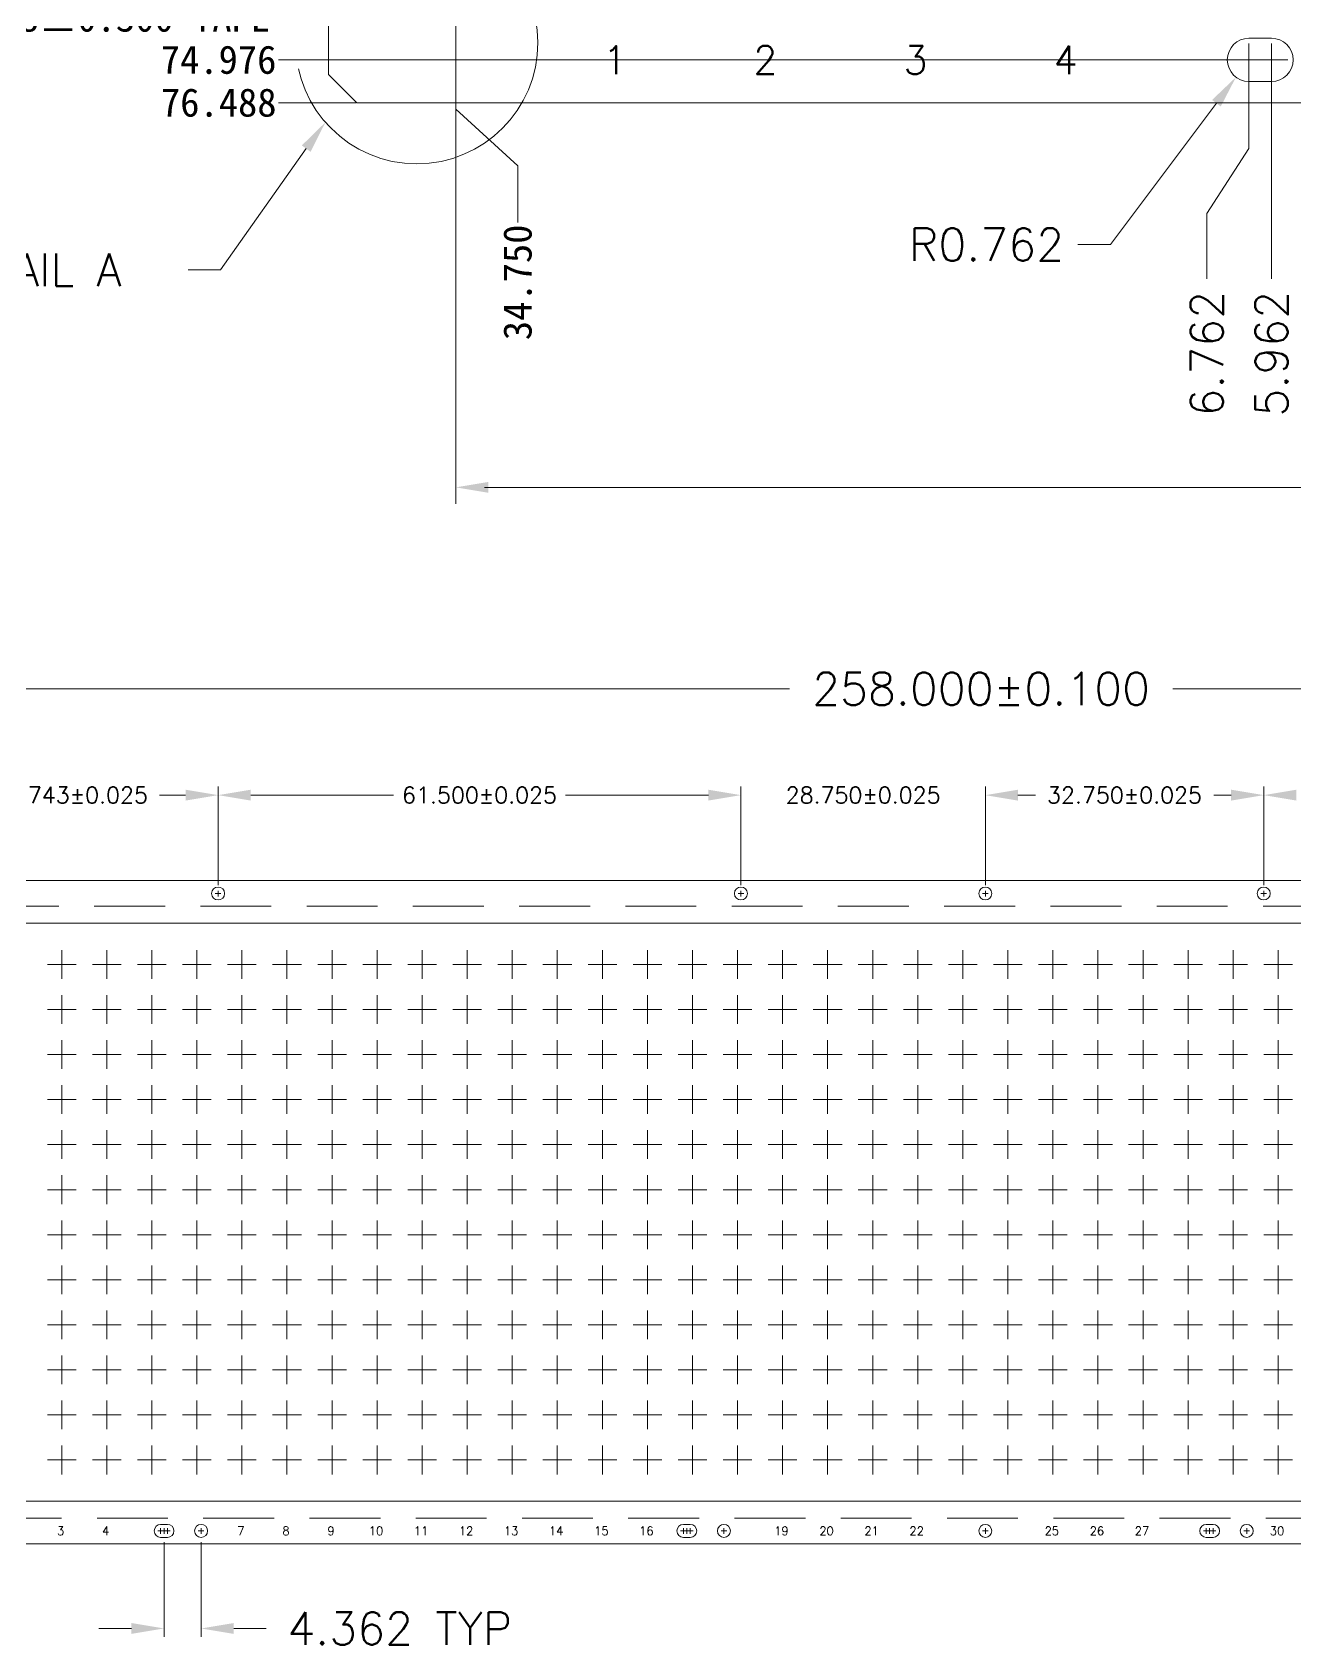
# Model space of a CAD drawing. Extents: x -140 to 3541, y -503 to -95.
# Drawn here: x 3189.9 to 3234.4, y -405.3 to -348.4 of the extents above; entities that cross this region are included whole.
import ezdxf

# ---------------------------------------------------------------- set-up
doc = ezdxf.new("R2010")
doc.units = 0
doc.header["$LTSCALE"] = 5
doc.header["$MEASUREMENT"] = 0
doc.header["$PDMODE"] = 3
doc.linetypes.add('CENTER', pattern=[2, 1.25, -0.25, 0.25, -0.25])
doc.linetypes.add('DASHED', pattern=[0.75, 0.5, -0.25])
doc.layers.get('Defpoints').update_dxf_attribs({"linetype": 'CONTINUOUS'})
for name, color, linetype in [('1', 7, 'CONTINUOUS'), ('1D', 4, 'CONTINUOUS'), ('center', 1, 'CONTINUOUS'), ('标注', 4, 'CONTINUOUS')]:
    doc.layers.add(name, color=color, linetype=linetype)
doc.layers.add('尺寸线层', color=3, linetype='CONTINUOUS', lineweight=18)
doc.styles.add('SIMPLEX', font='SIMPLEX')
doc.styles.get("Standard").update_dxf_attribs({"font": 'romans.shx', "bigfont": 'bigfont.shx'})
doc.styles.add('宋体', font='')
doc.styles.get('宋体').set_extended_font_data('SimSun')
doc.dimstyles.new('副本Standard', dxfattribs={"dimtxt": 0.05, "dimasz": 0.05, "dimexe": 0.07, "dimexo": 0.07, "dimgap": 0.07, "dimtad": 1, "dimzin": 1, "dimdsep": 46, "dimtxsty": 'SIMPLEX', "dimcen": 0.1, "dimclrd": 256, "dimclre": 256, "dimclrt": 256, "dimadec": 0, "dimazin": 0, "dimtfac": 1, "dimtofl": 0, "dimtmove": 0, "dimatfit": 0, "dimfxl": 1, "dimlwd": -1, "dimlwe": -1, "dimarcsym": 0})

# ---------------------------------------------------------------- blocks, each defined once
blk = doc.blocks.new('*D100')
at = {"layer": 'Defpoints', "color": 0}
for p in [(3204.821, -274.423), (3198.555, -347.911), (3200.314, -347.911)]:
    blk.add_point(p, dxfattribs=at)
at = {"layer": '标注', "lineweight": 0}
blk.add_line((3200.289, -347.911), (3198.555, -347.911), dxfattribs=at)
at = {"layer": '标注', "lineweight": 0, "insert": (3192.137, -347.911), "char_height": 1, "attachment_point": 5, "style": '宋体'}
blk.add_mtext('73.488%%P0.300 TAPE', dxfattribs=at)
blk = doc.blocks.new('*D101')
at = {"layer": 'Defpoints', "color": 0}
for p in [(3204.821, -274.423), (3198.555, -350.911), (3201.314, -350.911)]:
    blk.add_point(p, dxfattribs=at)
at = {"layer": '标注', "lineweight": 0}
blk.add_line((3201.289, -350.911), (3198.555, -350.911), dxfattribs=at)
at = {"layer": '标注', "lineweight": 0, "insert": (3196.447, -350.911), "char_height": 1, "attachment_point": 5, "style": '宋体'}
blk.add_mtext('76.488', dxfattribs=at)
blk = doc.blocks.new('*D110')
at = {"layer": 'Defpoints', "color": 0}
for p in [(3239.564, -274.423), (3204.814, -346.911), (3206.996, -355.134)]:
    blk.add_point(p, dxfattribs=at)
at = {"layer": '标注', "lineweight": 0}
for p, q in [((3204.814, -346.936), (3204.814, -351.134)), ((3204.814, -351.134), (3206.996, -353.134)), ((3206.996, -353.134), (3206.996, -355.134))]:
    blk.add_line(p, q, dxfattribs=at)
at = {"layer": '标注', "lineweight": 0, "insert": (3206.996, -357.251), "char_height": 1, "attachment_point": 5, "rotation": 90, "style": '宋体'}
blk.add_mtext('34.750', dxfattribs=at)
blk = doc.blocks.new('*D131')
at = {"layer": 'Defpoints', "color": 0}
for p in [(3204.821, -274.423), (3198.555, -349.399), (3232.802, -349.399)]:
    blk.add_point(p, dxfattribs=at)
at = {"layer": '标注', "lineweight": 0}
blk.add_line((3232.777, -349.399), (3198.555, -349.399), dxfattribs=at)
at = {"layer": '标注', "lineweight": 0, "insert": (3196.441, -349.399), "char_height": 1, "attachment_point": 5, "style": '宋体'}
blk.add_mtext('74.976', dxfattribs=at)

msp = doc.modelspace()

# ---------------------------------------------------------------- linework, layer by layer
at = {"layer": '1', "lineweight": 0}
msp.add_lwpolyline([(3276.81434, -350.91135), (3201.31434, -350.91135), (3200.31434, -349.91135), (3200.31434, -339.41135), (3202.41434, -339.41135, 0.41421356), (3202.81434, -339.01135), (3202.81434, -319.81135, 0.41421356), (3202.41434, -319.41135), (3200.31434, -319.41135), (3200.31434, -304.41135), (3202.41434, -304.41135, 0.41421356), (3202.81434, -304.01135), (3202.81434, -284.81135, 0.41421356), (3202.41434, -284.41135), (3200.31434, -284.41135), (3200.31434, -273.91135), (3201.31434, -272.91135), (3276.81434, -272.91135)], format="xyb", dxfattribs=at)
for points in [[(3233.60234, -350.16135, 1), (3233.60234, -348.63735), (3232.80234, -348.63735, 1), (3232.80234, -350.16135)], [(3194.63653, -401.53967, 1), (3194.63653, -401.08247), (3194.39653, -401.08247, 1), (3194.39653, -401.53967)], [(3213.08653, -401.53967, 1), (3213.08653, -401.08247), (3212.84653, -401.08247, 1), (3212.84653, -401.53967)], [(3231.53653, -401.53967, 1), (3231.53653, -401.08247), (3231.29653, -401.08247, 1), (3231.29653, -401.53967)]]:
    msp.add_lwpolyline(points, format="xyb", close=True, dxfattribs=at)
msp.add_lwpolyline([(3184.95013, -378.36467), (3261.75013, -378.36467), (3262.05013, -378.66467), (3262.05013, -381.81467), (3261.90013, -381.81467), (3261.90013, -387.81467), (3262.05013, -387.81467), (3262.05013, -392.31467), (3261.90013, -392.31467), (3261.90013, -398.31467), (3262.05013, -398.31467), (3262.05013, -401.46467), (3261.75013, -401.76467), (3184.95013, -401.76467)], dxfattribs=at)
for centre in [(3196.42513, -378.81827), (3214.87513, -378.81827), (3223.50013, -378.81827), (3233.32513, -378.81827), (3195.82513, -401.31107), (3214.27513, -401.31107), (3223.50013, -401.31107), (3232.72513, -401.31107)]:
    msp.add_circle(centre, 0.2286, dxfattribs=at)
at = {"layer": '1D', "lineweight": 0}
for p, q in [((3232.80234, -349.97435), (3232.80234, -348.82435)), ((3233.60234, -349.97435), (3233.60234, -348.82435)), ((3232.22734, -349.39935), (3233.37734, -349.39935)), ((3233.02734, -349.39935), (3234.17734, -349.39935)), ((3196.32513, -378.81827), (3196.52513, -378.81827)), ((3196.42513, -378.91827), (3196.42513, -378.71827)), ((3214.77513, -378.81827), (3214.97513, -378.81827)), ((3214.87513, -378.91827), (3214.87513, -378.71827)), ((3223.40013, -378.81827), (3223.60013, -378.81827)), ((3223.50013, -378.91827), (3223.50013, -378.71827)), ((3233.22513, -378.81827), (3233.42513, -378.81827)), ((3233.32513, -378.91827), (3233.32513, -378.71827)), ((3194.29653, -401.31107), (3194.49653, -401.31107)), ((3194.39653, -401.41107), (3194.39653, -401.21107)), ((3194.41653, -401.31107), (3194.61653, -401.31107)), ((3194.51653, -401.41107), (3194.51653, -401.21107)), ((3194.53653, -401.31107), (3194.73653, -401.31107)), ((3194.63653, -401.41107), (3194.63653, -401.21107)), ((3195.72513, -401.31107), (3195.92513, -401.31107)), ((3195.82513, -401.41107), (3195.82513, -401.21107)), ((3212.74653, -401.31107), (3212.94653, -401.31107)), ((3212.84653, -401.41107), (3212.84653, -401.21107)), ((3212.86653, -401.31107), (3213.06653, -401.31107)), ((3212.96653, -401.41107), (3212.96653, -401.21107)), ((3212.98653, -401.31107), (3213.18653, -401.31107)), ((3213.08653, -401.41107), (3213.08653, -401.21107)), ((3214.17513, -401.31107), (3214.37513, -401.31107)), ((3214.27513, -401.41107), (3214.27513, -401.21107)), ((3223.40013, -401.31107), (3223.60013, -401.31107)), ((3223.50013, -401.41107), (3223.50013, -401.21107)), ((3231.19653, -401.31107), (3231.39653, -401.31107)), ((3231.29653, -401.41107), (3231.29653, -401.21107)), ((3231.31653, -401.31107), (3231.51653, -401.31107)), ((3231.41653, -401.41107), (3231.41653, -401.21107)), ((3231.43653, -401.31107), (3231.63653, -401.31107)), ((3231.53653, -401.41107), (3231.53653, -401.21107)), ((3232.62513, -401.31107), (3232.82513, -401.31107)), ((3232.72513, -401.41107), (3232.72513, -401.21107))]:
    msp.add_line(p, q, dxfattribs=at)
at = {"layer": '1D', "linetype": 'DASHED', "lineweight": 0}
msp.add_lwpolyline([(3262.05013, -379.26467), (3184.65013, -379.26467), (3184.65013, -400.86467), (3262.05013, -400.86467)], dxfattribs=at)
at = {"layer": '1D', "lineweight": 0}
msp.add_lwpolyline([(3186.30013, -379.86467), (3260.70013, -379.86467), (3260.70013, -400.26467), (3186.30013, -400.26467)], close=True, dxfattribs=at)
at = {"layer": 'center', "linetype": 'CENTER', "lineweight": 0}
for p, q in [((3190.90513, -380.81245), (3190.90513, -381.82689)), ((3192.49513, -380.81245), (3192.49513, -381.82689)), ((3194.08513, -380.81245), (3194.08513, -381.82689)), ((3195.67513, -380.81245), (3195.67513, -381.82689)), ((3197.26513, -380.81245), (3197.26513, -381.82689)), ((3198.85513, -380.81245), (3198.85513, -381.82689)), ((3200.44513, -380.81245), (3200.44513, -381.82689)), ((3202.03513, -380.81245), (3202.03513, -381.82689)), ((3203.62513, -380.81245), (3203.62513, -381.82689)), ((3205.21513, -380.81245), (3205.21513, -381.82689)), ((3206.80513, -380.81245), (3206.80513, -381.82689)), ((3208.39513, -380.81245), (3208.39513, -381.82689)), ((3209.98513, -380.81245), (3209.98513, -381.82689)), ((3211.57513, -380.81245), (3211.57513, -381.82689)), ((3213.16513, -380.81245), (3213.16513, -381.82689)), ((3214.75513, -380.81245), (3214.75513, -381.82689)), ((3216.34513, -380.81245), (3216.34513, -381.82689)), ((3217.93513, -380.81245), (3217.93513, -381.82689)), ((3219.52513, -380.81245), (3219.52513, -381.82689)), ((3221.11513, -380.81245), (3221.11513, -381.82689)), ((3222.70513, -380.81245), (3222.70513, -381.82689)), ((3224.29513, -380.81245), (3224.29513, -381.82689)), ((3225.88513, -380.81245), (3225.88513, -381.82689)), ((3227.47513, -380.81245), (3227.47513, -381.82689)), ((3229.06513, -380.81245), (3229.06513, -381.82689)), ((3230.65513, -380.81245), (3230.65513, -381.82689)), ((3232.24513, -380.81245), (3232.24513, -381.82689)), ((3233.83513, -380.81245), (3233.83513, -381.82689)), ((3190.39791, -381.31967), (3191.41235, -381.31967)), ((3191.98791, -381.31967), (3193.00235, -381.31967)), ((3193.57791, -381.31967), (3194.59235, -381.31967)), ((3195.16791, -381.31967), (3196.18235, -381.31967)), ((3196.75791, -381.31967), (3197.77235, -381.31967)), ((3198.34791, -381.31967), (3199.36235, -381.31967)), ((3199.93791, -381.31967), (3200.95235, -381.31967)), ((3201.52791, -381.31967), (3202.54235, -381.31967)), ((3203.11791, -381.31967), (3204.13235, -381.31967)), ((3204.70791, -381.31967), (3205.72235, -381.31967)), ((3206.29791, -381.31967), (3207.31235, -381.31967)), ((3207.88791, -381.31967), (3208.90235, -381.31967)), ((3209.47791, -381.31967), (3210.49235, -381.31967)), ((3211.06791, -381.31967), (3212.08235, -381.31967)), ((3212.65791, -381.31967), (3213.67235, -381.31967)), ((3214.24791, -381.31967), (3215.26235, -381.31967)), ((3215.83791, -381.31967), (3216.85235, -381.31967)), ((3217.42791, -381.31967), (3218.44235, -381.31967)), ((3219.01791, -381.31967), (3220.03235, -381.31967)), ((3220.60791, -381.31967), (3221.62235, -381.31967)), ((3222.19791, -381.31967), (3223.21235, -381.31967)), ((3223.78791, -381.31967), (3224.80235, -381.31967)), ((3225.37791, -381.31967), (3226.39235, -381.31967)), ((3226.96791, -381.31967), (3227.98235, -381.31967)), ((3228.55791, -381.31967), (3229.57235, -381.31967)), ((3230.14791, -381.31967), (3231.16235, -381.31967)), ((3231.73791, -381.31967), (3232.75235, -381.31967)), ((3233.32791, -381.31967), (3234.34235, -381.31967)), ((3190.90513, -382.40245), (3190.90513, -383.41689)), ((3192.49513, -382.40245), (3192.49513, -383.41689)), ((3194.08513, -382.40245), (3194.08513, -383.41689)), ((3195.67513, -382.40245), (3195.67513, -383.41689)), ((3197.26513, -382.40245), (3197.26513, -383.41689)), ((3198.85513, -382.40245), (3198.85513, -383.41689)), ((3200.44513, -382.40245), (3200.44513, -383.41689)), ((3202.03513, -382.40245), (3202.03513, -383.41689)), ((3203.62513, -382.40245), (3203.62513, -383.41689)), ((3205.21513, -382.40245), (3205.21513, -383.41689)), ((3206.80513, -382.40245), (3206.80513, -383.41689)), ((3208.39513, -382.40245), (3208.39513, -383.41689)), ((3209.98513, -382.40245), (3209.98513, -383.41689)), ((3211.57513, -382.40245), (3211.57513, -383.41689)), ((3213.16513, -382.40245), (3213.16513, -383.41689)), ((3214.75513, -382.40245), (3214.75513, -383.41689)), ((3216.34513, -382.40245), (3216.34513, -383.41689)), ((3217.93513, -382.40245), (3217.93513, -383.41689)), ((3219.52513, -382.40245), (3219.52513, -383.41689)), ((3221.11513, -382.40245), (3221.11513, -383.41689)), ((3222.70513, -382.40245), (3222.70513, -383.41689)), ((3224.29513, -382.40245), (3224.29513, -383.41689)), ((3225.88513, -382.40245), (3225.88513, -383.41689)), ((3227.47513, -382.40245), (3227.47513, -383.41689)), ((3229.06513, -382.40245), (3229.06513, -383.41689)), ((3230.65513, -382.40245), (3230.65513, -383.41689)), ((3232.24513, -382.40245), (3232.24513, -383.41689)), ((3233.83513, -382.40245), (3233.83513, -383.41689)), ((3190.39791, -382.90967), (3191.41235, -382.90967)), ((3191.98791, -382.90967), (3193.00235, -382.90967)), ((3193.57791, -382.90967), (3194.59235, -382.90967)), ((3195.16791, -382.90967), (3196.18235, -382.90967)), ((3196.75791, -382.90967), (3197.77235, -382.90967)), ((3198.34791, -382.90967), (3199.36235, -382.90967)), ((3199.93791, -382.90967), (3200.95235, -382.90967)), ((3201.52791, -382.90967), (3202.54235, -382.90967)), ((3203.11791, -382.90967), (3204.13235, -382.90967)), ((3204.70791, -382.90967), (3205.72235, -382.90967)), ((3206.29791, -382.90967), (3207.31235, -382.90967)), ((3207.88791, -382.90967), (3208.90235, -382.90967)), ((3209.47791, -382.90967), (3210.49235, -382.90967)), ((3211.06791, -382.90967), (3212.08235, -382.90967)), ((3212.65791, -382.90967), (3213.67235, -382.90967)), ((3214.24791, -382.90967), (3215.26235, -382.90967)), ((3215.83791, -382.90967), (3216.85235, -382.90967)), ((3217.42791, -382.90967), (3218.44235, -382.90967)), ((3219.01791, -382.90967), (3220.03235, -382.90967)), ((3220.60791, -382.90967), (3221.62235, -382.90967)), ((3222.19791, -382.90967), (3223.21235, -382.90967)), ((3223.78791, -382.90967), (3224.80235, -382.90967)), ((3225.37791, -382.90967), (3226.39235, -382.90967)), ((3226.96791, -382.90967), (3227.98235, -382.90967)), ((3228.55791, -382.90967), (3229.57235, -382.90967)), ((3230.14791, -382.90967), (3231.16235, -382.90967)), ((3231.73791, -382.90967), (3232.75235, -382.90967)), ((3233.32791, -382.90967), (3234.34235, -382.90967)), ((3190.90513, -383.99245), (3190.90513, -385.00689)), ((3192.49513, -383.99245), (3192.49513, -385.00689)), ((3194.08513, -383.99245), (3194.08513, -385.00689)), ((3195.67513, -383.99245), (3195.67513, -385.00689)), ((3197.26513, -383.99245), (3197.26513, -385.00689)), ((3198.85513, -383.99245), (3198.85513, -385.00689)), ((3200.44513, -383.99245), (3200.44513, -385.00689)), ((3202.03513, -383.99245), (3202.03513, -385.00689)), ((3203.62513, -383.99245), (3203.62513, -385.00689)), ((3205.21513, -383.99245), (3205.21513, -385.00689)), ((3206.80513, -383.99245), (3206.80513, -385.00689)), ((3208.39513, -383.99245), (3208.39513, -385.00689)), ((3209.98513, -383.99245), (3209.98513, -385.00689)), ((3211.57513, -383.99245), (3211.57513, -385.00689)), ((3213.16513, -383.99245), (3213.16513, -385.00689)), ((3214.75513, -383.99245), (3214.75513, -385.00689)), ((3216.34513, -383.99245), (3216.34513, -385.00689)), ((3217.93513, -383.99245), (3217.93513, -385.00689)), ((3219.52513, -383.99245), (3219.52513, -385.00689)), ((3221.11513, -383.99245), (3221.11513, -385.00689)), ((3222.70513, -383.99245), (3222.70513, -385.00689)), ((3224.29513, -383.99245), (3224.29513, -385.00689)), ((3225.88513, -383.99245), (3225.88513, -385.00689)), ((3227.47513, -383.99245), (3227.47513, -385.00689)), ((3229.06513, -383.99245), (3229.06513, -385.00689)), ((3230.65513, -383.99245), (3230.65513, -385.00689)), ((3232.24513, -383.99245), (3232.24513, -385.00689)), ((3233.83513, -383.99245), (3233.83513, -385.00689)), ((3190.39791, -384.49967), (3191.41235, -384.49967)), ((3191.98791, -384.49967), (3193.00235, -384.49967)), ((3193.57791, -384.49967), (3194.59235, -384.49967)), ((3195.16791, -384.49967), (3196.18235, -384.49967)), ((3196.75791, -384.49967), (3197.77235, -384.49967)), ((3198.34791, -384.49967), (3199.36235, -384.49967)), ((3199.93791, -384.49967), (3200.95235, -384.49967)), ((3201.52791, -384.49967), (3202.54235, -384.49967)), ((3203.11791, -384.49967), (3204.13235, -384.49967)), ((3204.70791, -384.49967), (3205.72235, -384.49967)), ((3206.29791, -384.49967), (3207.31235, -384.49967)), ((3207.88791, -384.49967), (3208.90235, -384.49967)), ((3209.47791, -384.49967), (3210.49235, -384.49967)), ((3211.06791, -384.49967), (3212.08235, -384.49967)), ((3212.65791, -384.49967), (3213.67235, -384.49967)), ((3214.24791, -384.49967), (3215.26235, -384.49967)), ((3215.83791, -384.49967), (3216.85235, -384.49967)), ((3217.42791, -384.49967), (3218.44235, -384.49967)), ((3219.01791, -384.49967), (3220.03235, -384.49967)), ((3220.60791, -384.49967), (3221.62235, -384.49967)), ((3222.19791, -384.49967), (3223.21235, -384.49967)), ((3223.78791, -384.49967), (3224.80235, -384.49967)), ((3225.37791, -384.49967), (3226.39235, -384.49967)), ((3226.96791, -384.49967), (3227.98235, -384.49967)), ((3228.55791, -384.49967), (3229.57235, -384.49967)), ((3230.14791, -384.49967), (3231.16235, -384.49967)), ((3231.73791, -384.49967), (3232.75235, -384.49967)), ((3233.32791, -384.49967), (3234.34235, -384.49967)), ((3190.90513, -385.58245), (3190.90513, -386.59689)), ((3192.49513, -385.58245), (3192.49513, -386.59689)), ((3194.08513, -385.58245), (3194.08513, -386.59689)), ((3195.67513, -385.58245), (3195.67513, -386.59689)), ((3197.26513, -385.58245), (3197.26513, -386.59689)), ((3198.85513, -385.58245), (3198.85513, -386.59689)), ((3200.44513, -385.58245), (3200.44513, -386.59689)), ((3202.03513, -385.58245), (3202.03513, -386.59689)), ((3203.62513, -385.58245), (3203.62513, -386.59689)), ((3205.21513, -385.58245), (3205.21513, -386.59689)), ((3206.80513, -385.58245), (3206.80513, -386.59689)), ((3208.39513, -385.58245), (3208.39513, -386.59689)), ((3209.98513, -385.58245), (3209.98513, -386.59689)), ((3211.57513, -385.58245), (3211.57513, -386.59689)), ((3213.16513, -385.58245), (3213.16513, -386.59689)), ((3214.75513, -385.58245), (3214.75513, -386.59689)), ((3216.34513, -385.58245), (3216.34513, -386.59689)), ((3217.93513, -385.58245), (3217.93513, -386.59689)), ((3219.52513, -385.58245), (3219.52513, -386.59689)), ((3221.11513, -385.58245), (3221.11513, -386.59689)), ((3222.70513, -385.58245), (3222.70513, -386.59689)), ((3224.29513, -385.58245), (3224.29513, -386.59689)), ((3225.88513, -385.58245), (3225.88513, -386.59689)), ((3227.47513, -385.58245), (3227.47513, -386.59689)), ((3229.06513, -385.58245), (3229.06513, -386.59689)), ((3230.65513, -385.58245), (3230.65513, -386.59689)), ((3232.24513, -385.58245), (3232.24513, -386.59689)), ((3233.83513, -385.58245), (3233.83513, -386.59689)), ((3190.39791, -386.08967), (3191.41235, -386.08967)), ((3191.98791, -386.08967), (3193.00235, -386.08967)), ((3193.57791, -386.08967), (3194.59235, -386.08967)), ((3195.16791, -386.08967), (3196.18235, -386.08967)), ((3196.75791, -386.08967), (3197.77235, -386.08967)), ((3198.34791, -386.08967), (3199.36235, -386.08967)), ((3199.93791, -386.08967), (3200.95235, -386.08967)), ((3201.52791, -386.08967), (3202.54235, -386.08967)), ((3203.11791, -386.08967), (3204.13235, -386.08967)), ((3204.70791, -386.08967), (3205.72235, -386.08967)), ((3206.29791, -386.08967), (3207.31235, -386.08967)), ((3207.88791, -386.08967), (3208.90235, -386.08967)), ((3209.47791, -386.08967), (3210.49235, -386.08967)), ((3211.06791, -386.08967), (3212.08235, -386.08967)), ((3212.65791, -386.08967), (3213.67235, -386.08967)), ((3214.24791, -386.08967), (3215.26235, -386.08967)), ((3215.83791, -386.08967), (3216.85235, -386.08967)), ((3217.42791, -386.08967), (3218.44235, -386.08967)), ((3219.01791, -386.08967), (3220.03235, -386.08967)), ((3220.60791, -386.08967), (3221.62235, -386.08967)), ((3222.19791, -386.08967), (3223.21235, -386.08967)), ((3223.78791, -386.08967), (3224.80235, -386.08967)), ((3225.37791, -386.08967), (3226.39235, -386.08967)), ((3226.96791, -386.08967), (3227.98235, -386.08967)), ((3228.55791, -386.08967), (3229.57235, -386.08967)), ((3230.14791, -386.08967), (3231.16235, -386.08967)), ((3231.73791, -386.08967), (3232.75235, -386.08967)), ((3233.32791, -386.08967), (3234.34235, -386.08967)), ((3190.90513, -387.17245), (3190.90513, -388.18689)), ((3192.49513, -387.17245), (3192.49513, -388.18689)), ((3194.08513, -387.17245), (3194.08513, -388.18689)), ((3195.67513, -387.17245), (3195.67513, -388.18689)), ((3197.26513, -387.17245), (3197.26513, -388.18689)), ((3198.85513, -387.17245), (3198.85513, -388.18689)), ((3200.44513, -387.17245), (3200.44513, -388.18689)), ((3202.03513, -387.17245), (3202.03513, -388.18689)), ((3203.62513, -387.17245), (3203.62513, -388.18689)), ((3205.21513, -387.17245), (3205.21513, -388.18689)), ((3206.80513, -387.17245), (3206.80513, -388.18689)), ((3208.39513, -387.17245), (3208.39513, -388.18689)), ((3209.98513, -387.17245), (3209.98513, -388.18689)), ((3211.57513, -387.17245), (3211.57513, -388.18689)), ((3213.16513, -387.17245), (3213.16513, -388.18689)), ((3214.75513, -387.17245), (3214.75513, -388.18689)), ((3216.34513, -387.17245), (3216.34513, -388.18689)), ((3217.93513, -387.17245), (3217.93513, -388.18689)), ((3219.52513, -387.17245), (3219.52513, -388.18689)), ((3221.11513, -387.17245), (3221.11513, -388.18689)), ((3222.70513, -387.17245), (3222.70513, -388.18689)), ((3224.29513, -387.17245), (3224.29513, -388.18689)), ((3225.88513, -387.17245), (3225.88513, -388.18689)), ((3227.47513, -387.17245), (3227.47513, -388.18689)), ((3229.06513, -387.17245), (3229.06513, -388.18689)), ((3230.65513, -387.17245), (3230.65513, -388.18689)), ((3232.24513, -387.17245), (3232.24513, -388.18689)), ((3233.83513, -387.17245), (3233.83513, -388.18689)), ((3190.39791, -387.67967), (3191.41235, -387.67967)), ((3191.98791, -387.67967), (3193.00235, -387.67967)), ((3193.57791, -387.67967), (3194.59235, -387.67967)), ((3195.16791, -387.67967), (3196.18235, -387.67967)), ((3196.75791, -387.67967), (3197.77235, -387.67967)), ((3198.34791, -387.67967), (3199.36235, -387.67967)), ((3199.93791, -387.67967), (3200.95235, -387.67967)), ((3201.52791, -387.67967), (3202.54235, -387.67967)), ((3203.11791, -387.67967), (3204.13235, -387.67967)), ((3204.70791, -387.67967), (3205.72235, -387.67967)), ((3206.29791, -387.67967), (3207.31235, -387.67967)), ((3207.88791, -387.67967), (3208.90235, -387.67967)), ((3209.47791, -387.67967), (3210.49235, -387.67967)), ((3211.06791, -387.67967), (3212.08235, -387.67967)), ((3212.65791, -387.67967), (3213.67235, -387.67967)), ((3214.24791, -387.67967), (3215.26235, -387.67967)), ((3215.83791, -387.67967), (3216.85235, -387.67967)), ((3217.42791, -387.67967), (3218.44235, -387.67967)), ((3219.01791, -387.67967), (3220.03235, -387.67967)), ((3220.60791, -387.67967), (3221.62235, -387.67967)), ((3222.19791, -387.67967), (3223.21235, -387.67967)), ((3223.78791, -387.67967), (3224.80235, -387.67967)), ((3225.37791, -387.67967), (3226.39235, -387.67967)), ((3226.96791, -387.67967), (3227.98235, -387.67967)), ((3228.55791, -387.67967), (3229.57235, -387.67967)), ((3230.14791, -387.67967), (3231.16235, -387.67967)), ((3231.73791, -387.67967), (3232.75235, -387.67967)), ((3233.32791, -387.67967), (3234.34235, -387.67967)), ((3190.90513, -388.76245), (3190.90513, -389.77689)), ((3192.49513, -388.76245), (3192.49513, -389.77689)), ((3194.08513, -388.76245), (3194.08513, -389.77689)), ((3195.67513, -388.76245), (3195.67513, -389.77689)), ((3197.26513, -388.76245), (3197.26513, -389.77689)), ((3198.85513, -388.76245), (3198.85513, -389.77689)), ((3200.44513, -388.76245), (3200.44513, -389.77689)), ((3202.03513, -388.76245), (3202.03513, -389.77689)), ((3203.62513, -388.76245), (3203.62513, -389.77689)), ((3205.21513, -388.76245), (3205.21513, -389.77689)), ((3206.80513, -388.76245), (3206.80513, -389.77689)), ((3208.39513, -388.76245), (3208.39513, -389.77689)), ((3209.98513, -388.76245), (3209.98513, -389.77689)), ((3211.57513, -388.76245), (3211.57513, -389.77689)), ((3213.16513, -388.76245), (3213.16513, -389.77689)), ((3214.75513, -388.76245), (3214.75513, -389.77689)), ((3216.34513, -388.76245), (3216.34513, -389.77689)), ((3217.93513, -388.76245), (3217.93513, -389.77689)), ((3219.52513, -388.76245), (3219.52513, -389.77689)), ((3221.11513, -388.76245), (3221.11513, -389.77689)), ((3222.70513, -388.76245), (3222.70513, -389.77689)), ((3224.29513, -388.76245), (3224.29513, -389.77689)), ((3225.88513, -388.76245), (3225.88513, -389.77689)), ((3227.47513, -388.76245), (3227.47513, -389.77689)), ((3229.06513, -388.76245), (3229.06513, -389.77689)), ((3230.65513, -388.76245), (3230.65513, -389.77689)), ((3232.24513, -388.76245), (3232.24513, -389.77689)), ((3233.83513, -388.76245), (3233.83513, -389.77689)), ((3190.39791, -389.26967), (3191.41235, -389.26967)), ((3191.98791, -389.26967), (3193.00235, -389.26967)), ((3193.57791, -389.26967), (3194.59235, -389.26967)), ((3195.16791, -389.26967), (3196.18235, -389.26967)), ((3196.75791, -389.26967), (3197.77235, -389.26967)), ((3198.34791, -389.26967), (3199.36235, -389.26967)), ((3199.93791, -389.26967), (3200.95235, -389.26967)), ((3201.52791, -389.26967), (3202.54235, -389.26967)), ((3203.11791, -389.26967), (3204.13235, -389.26967)), ((3204.70791, -389.26967), (3205.72235, -389.26967)), ((3206.29791, -389.26967), (3207.31235, -389.26967)), ((3207.88791, -389.26967), (3208.90235, -389.26967)), ((3209.47791, -389.26967), (3210.49235, -389.26967)), ((3211.06791, -389.26967), (3212.08235, -389.26967)), ((3212.65791, -389.26967), (3213.67235, -389.26967)), ((3214.24791, -389.26967), (3215.26235, -389.26967)), ((3215.83791, -389.26967), (3216.85235, -389.26967)), ((3217.42791, -389.26967), (3218.44235, -389.26967)), ((3219.01791, -389.26967), (3220.03235, -389.26967)), ((3220.60791, -389.26967), (3221.62235, -389.26967)), ((3222.19791, -389.26967), (3223.21235, -389.26967)), ((3223.78791, -389.26967), (3224.80235, -389.26967)), ((3225.37791, -389.26967), (3226.39235, -389.26967)), ((3226.96791, -389.26967), (3227.98235, -389.26967)), ((3228.55791, -389.26967), (3229.57235, -389.26967)), ((3230.14791, -389.26967), (3231.16235, -389.26967)), ((3231.73791, -389.26967), (3232.75235, -389.26967)), ((3233.32791, -389.26967), (3234.34235, -389.26967)), ((3190.90513, -390.35245), (3190.90513, -391.36689)), ((3192.49513, -390.35245), (3192.49513, -391.36689)), ((3194.08513, -390.35245), (3194.08513, -391.36689)), ((3195.67513, -390.35245), (3195.67513, -391.36689)), ((3197.26513, -390.35245), (3197.26513, -391.36689)), ((3198.85513, -390.35245), (3198.85513, -391.36689)), ((3200.44513, -390.35245), (3200.44513, -391.36689)), ((3202.03513, -390.35245), (3202.03513, -391.36689)), ((3203.62513, -390.35245), (3203.62513, -391.36689)), ((3205.21513, -390.35245), (3205.21513, -391.36689)), ((3206.80513, -390.35245), (3206.80513, -391.36689)), ((3208.39513, -390.35245), (3208.39513, -391.36689)), ((3209.98513, -390.35245), (3209.98513, -391.36689)), ((3211.57513, -390.35245), (3211.57513, -391.36689)), ((3213.16513, -390.35245), (3213.16513, -391.36689)), ((3214.75513, -390.35245), (3214.75513, -391.36689)), ((3216.34513, -390.35245), (3216.34513, -391.36689)), ((3217.93513, -390.35245), (3217.93513, -391.36689)), ((3219.52513, -390.35245), (3219.52513, -391.36689)), ((3221.11513, -390.35245), (3221.11513, -391.36689)), ((3222.70513, -390.35245), (3222.70513, -391.36689)), ((3224.29513, -390.35245), (3224.29513, -391.36689)), ((3225.88513, -390.35245), (3225.88513, -391.36689)), ((3227.47513, -390.35245), (3227.47513, -391.36689)), ((3229.06513, -390.35245), (3229.06513, -391.36689)), ((3230.65513, -390.35245), (3230.65513, -391.36689)), ((3232.24513, -390.35245), (3232.24513, -391.36689)), ((3233.83513, -390.35245), (3233.83513, -391.36689)), ((3190.39791, -390.85967), (3191.41235, -390.85967)), ((3191.98791, -390.85967), (3193.00235, -390.85967)), ((3193.57791, -390.85967), (3194.59235, -390.85967)), ((3195.16791, -390.85967), (3196.18235, -390.85967)), ((3196.75791, -390.85967), (3197.77235, -390.85967)), ((3198.34791, -390.85967), (3199.36235, -390.85967)), ((3199.93791, -390.85967), (3200.95235, -390.85967)), ((3201.52791, -390.85967), (3202.54235, -390.85967)), ((3203.11791, -390.85967), (3204.13235, -390.85967)), ((3204.70791, -390.85967), (3205.72235, -390.85967)), ((3206.29791, -390.85967), (3207.31235, -390.85967)), ((3207.88791, -390.85967), (3208.90235, -390.85967)), ((3209.47791, -390.85967), (3210.49235, -390.85967)), ((3211.06791, -390.85967), (3212.08235, -390.85967)), ((3212.65791, -390.85967), (3213.67235, -390.85967)), ((3214.24791, -390.85967), (3215.26235, -390.85967)), ((3215.83791, -390.85967), (3216.85235, -390.85967)), ((3217.42791, -390.85967), (3218.44235, -390.85967)), ((3219.01791, -390.85967), (3220.03235, -390.85967)), ((3220.60791, -390.85967), (3221.62235, -390.85967)), ((3222.19791, -390.85967), (3223.21235, -390.85967)), ((3223.78791, -390.85967), (3224.80235, -390.85967)), ((3225.37791, -390.85967), (3226.39235, -390.85967)), ((3226.96791, -390.85967), (3227.98235, -390.85967)), ((3228.55791, -390.85967), (3229.57235, -390.85967)), ((3230.14791, -390.85967), (3231.16235, -390.85967)), ((3231.73791, -390.85967), (3232.75235, -390.85967)), ((3233.32791, -390.85967), (3234.34235, -390.85967)), ((3190.90513, -391.94245), (3190.90513, -392.95689)), ((3192.49513, -391.94245), (3192.49513, -392.95689)), ((3194.08513, -391.94245), (3194.08513, -392.95689)), ((3195.67513, -391.94245), (3195.67513, -392.95689)), ((3197.26513, -391.94245), (3197.26513, -392.95689)), ((3198.85513, -391.94245), (3198.85513, -392.95689)), ((3200.44513, -391.94245), (3200.44513, -392.95689)), ((3202.03513, -391.94245), (3202.03513, -392.95689)), ((3203.62513, -391.94245), (3203.62513, -392.95689)), ((3205.21513, -391.94245), (3205.21513, -392.95689)), ((3206.80513, -391.94245), (3206.80513, -392.95689)), ((3208.39513, -391.94245), (3208.39513, -392.95689)), ((3209.98513, -391.94245), (3209.98513, -392.95689)), ((3211.57513, -391.94245), (3211.57513, -392.95689)), ((3213.16513, -391.94245), (3213.16513, -392.95689)), ((3214.75513, -391.94245), (3214.75513, -392.95689)), ((3216.34513, -391.94245), (3216.34513, -392.95689)), ((3217.93513, -391.94245), (3217.93513, -392.95689)), ((3219.52513, -391.94245), (3219.52513, -392.95689)), ((3221.11513, -391.94245), (3221.11513, -392.95689)), ((3222.70513, -391.94245), (3222.70513, -392.95689)), ((3224.29513, -391.94245), (3224.29513, -392.95689)), ((3225.88513, -391.94245), (3225.88513, -392.95689)), ((3227.47513, -391.94245), (3227.47513, -392.95689)), ((3229.06513, -391.94245), (3229.06513, -392.95689)), ((3230.65513, -391.94245), (3230.65513, -392.95689)), ((3232.24513, -391.94245), (3232.24513, -392.95689)), ((3233.83513, -391.94245), (3233.83513, -392.95689)), ((3190.39791, -392.44967), (3191.41235, -392.44967)), ((3191.98791, -392.44967), (3193.00235, -392.44967)), ((3193.57791, -392.44967), (3194.59235, -392.44967)), ((3195.16791, -392.44967), (3196.18235, -392.44967)), ((3196.75791, -392.44967), (3197.77235, -392.44967)), ((3198.34791, -392.44967), (3199.36235, -392.44967)), ((3199.93791, -392.44967), (3200.95235, -392.44967)), ((3201.52791, -392.44967), (3202.54235, -392.44967)), ((3203.11791, -392.44967), (3204.13235, -392.44967)), ((3204.70791, -392.44967), (3205.72235, -392.44967)), ((3206.29791, -392.44967), (3207.31235, -392.44967)), ((3207.88791, -392.44967), (3208.90235, -392.44967)), ((3209.47791, -392.44967), (3210.49235, -392.44967)), ((3211.06791, -392.44967), (3212.08235, -392.44967)), ((3212.65791, -392.44967), (3213.67235, -392.44967)), ((3214.24791, -392.44967), (3215.26235, -392.44967)), ((3215.83791, -392.44967), (3216.85235, -392.44967)), ((3217.42791, -392.44967), (3218.44235, -392.44967)), ((3219.01791, -392.44967), (3220.03235, -392.44967)), ((3220.60791, -392.44967), (3221.62235, -392.44967)), ((3222.19791, -392.44967), (3223.21235, -392.44967)), ((3223.78791, -392.44967), (3224.80235, -392.44967)), ((3225.37791, -392.44967), (3226.39235, -392.44967)), ((3226.96791, -392.44967), (3227.98235, -392.44967)), ((3228.55791, -392.44967), (3229.57235, -392.44967)), ((3230.14791, -392.44967), (3231.16235, -392.44967)), ((3231.73791, -392.44967), (3232.75235, -392.44967)), ((3233.32791, -392.44967), (3234.34235, -392.44967)), ((3190.90513, -393.53245), (3190.90513, -394.54689)), ((3192.49513, -393.53245), (3192.49513, -394.54689)), ((3194.08513, -393.53245), (3194.08513, -394.54689)), ((3195.67513, -393.53245), (3195.67513, -394.54689)), ((3197.26513, -393.53245), (3197.26513, -394.54689)), ((3198.85513, -393.53245), (3198.85513, -394.54689)), ((3200.44513, -393.53245), (3200.44513, -394.54689)), ((3202.03513, -393.53245), (3202.03513, -394.54689)), ((3203.62513, -393.53245), (3203.62513, -394.54689)), ((3205.21513, -393.53245), (3205.21513, -394.54689)), ((3206.80513, -393.53245), (3206.80513, -394.54689)), ((3208.39513, -393.53245), (3208.39513, -394.54689)), ((3209.98513, -393.53245), (3209.98513, -394.54689)), ((3211.57513, -393.53245), (3211.57513, -394.54689)), ((3213.16513, -393.53245), (3213.16513, -394.54689)), ((3214.75513, -393.53245), (3214.75513, -394.54689)), ((3216.34513, -393.53245), (3216.34513, -394.54689)), ((3217.93513, -393.53245), (3217.93513, -394.54689)), ((3219.52513, -393.53245), (3219.52513, -394.54689)), ((3221.11513, -393.53245), (3221.11513, -394.54689)), ((3222.70513, -393.53245), (3222.70513, -394.54689)), ((3224.29513, -393.53245), (3224.29513, -394.54689)), ((3225.88513, -393.53245), (3225.88513, -394.54689)), ((3227.47513, -393.53245), (3227.47513, -394.54689)), ((3229.06513, -393.53245), (3229.06513, -394.54689)), ((3230.65513, -393.53245), (3230.65513, -394.54689)), ((3232.24513, -393.53245), (3232.24513, -394.54689)), ((3233.83513, -393.53245), (3233.83513, -394.54689)), ((3190.39791, -394.03967), (3191.41235, -394.03967)), ((3191.98791, -394.03967), (3193.00235, -394.03967)), ((3193.57791, -394.03967), (3194.59235, -394.03967)), ((3195.16791, -394.03967), (3196.18235, -394.03967)), ((3196.75791, -394.03967), (3197.77235, -394.03967)), ((3198.34791, -394.03967), (3199.36235, -394.03967)), ((3199.93791, -394.03967), (3200.95235, -394.03967)), ((3201.52791, -394.03967), (3202.54235, -394.03967)), ((3203.11791, -394.03967), (3204.13235, -394.03967)), ((3204.70791, -394.03967), (3205.72235, -394.03967)), ((3206.29791, -394.03967), (3207.31235, -394.03967)), ((3207.88791, -394.03967), (3208.90235, -394.03967)), ((3209.47791, -394.03967), (3210.49235, -394.03967)), ((3211.06791, -394.03967), (3212.08235, -394.03967)), ((3212.65791, -394.03967), (3213.67235, -394.03967)), ((3214.24791, -394.03967), (3215.26235, -394.03967)), ((3215.83791, -394.03967), (3216.85235, -394.03967)), ((3217.42791, -394.03967), (3218.44235, -394.03967)), ((3219.01791, -394.03967), (3220.03235, -394.03967)), ((3220.60791, -394.03967), (3221.62235, -394.03967)), ((3222.19791, -394.03967), (3223.21235, -394.03967)), ((3223.78791, -394.03967), (3224.80235, -394.03967)), ((3225.37791, -394.03967), (3226.39235, -394.03967)), ((3226.96791, -394.03967), (3227.98235, -394.03967)), ((3228.55791, -394.03967), (3229.57235, -394.03967)), ((3230.14791, -394.03967), (3231.16235, -394.03967)), ((3231.73791, -394.03967), (3232.75235, -394.03967)), ((3233.32791, -394.03967), (3234.34235, -394.03967)), ((3190.90513, -395.12245), (3190.90513, -396.13689)), ((3192.49513, -395.12245), (3192.49513, -396.13689)), ((3194.08513, -395.12245), (3194.08513, -396.13689)), ((3195.67513, -395.12245), (3195.67513, -396.13689)), ((3197.26513, -395.12245), (3197.26513, -396.13689)), ((3198.85513, -395.12245), (3198.85513, -396.13689)), ((3200.44513, -395.12245), (3200.44513, -396.13689)), ((3202.03513, -395.12245), (3202.03513, -396.13689)), ((3203.62513, -395.12245), (3203.62513, -396.13689)), ((3205.21513, -395.12245), (3205.21513, -396.13689)), ((3206.80513, -395.12245), (3206.80513, -396.13689)), ((3208.39513, -395.12245), (3208.39513, -396.13689)), ((3209.98513, -395.12245), (3209.98513, -396.13689)), ((3211.57513, -395.12245), (3211.57513, -396.13689)), ((3213.16513, -395.12245), (3213.16513, -396.13689)), ((3214.75513, -395.12245), (3214.75513, -396.13689)), ((3216.34513, -395.12245), (3216.34513, -396.13689)), ((3217.93513, -395.12245), (3217.93513, -396.13689)), ((3219.52513, -395.12245), (3219.52513, -396.13689)), ((3221.11513, -395.12245), (3221.11513, -396.13689)), ((3222.70513, -395.12245), (3222.70513, -396.13689)), ((3224.29513, -395.12245), (3224.29513, -396.13689)), ((3225.88513, -395.12245), (3225.88513, -396.13689)), ((3227.47513, -395.12245), (3227.47513, -396.13689)), ((3229.06513, -395.12245), (3229.06513, -396.13689)), ((3230.65513, -395.12245), (3230.65513, -396.13689)), ((3232.24513, -395.12245), (3232.24513, -396.13689)), ((3233.83513, -395.12245), (3233.83513, -396.13689)), ((3190.39791, -395.62967), (3191.41235, -395.62967)), ((3191.98791, -395.62967), (3193.00235, -395.62967)), ((3193.57791, -395.62967), (3194.59235, -395.62967)), ((3195.16791, -395.62967), (3196.18235, -395.62967)), ((3196.75791, -395.62967), (3197.77235, -395.62967)), ((3198.34791, -395.62967), (3199.36235, -395.62967)), ((3199.93791, -395.62967), (3200.95235, -395.62967)), ((3201.52791, -395.62967), (3202.54235, -395.62967)), ((3203.11791, -395.62967), (3204.13235, -395.62967)), ((3204.70791, -395.62967), (3205.72235, -395.62967)), ((3206.29791, -395.62967), (3207.31235, -395.62967)), ((3207.88791, -395.62967), (3208.90235, -395.62967)), ((3209.47791, -395.62967), (3210.49235, -395.62967)), ((3211.06791, -395.62967), (3212.08235, -395.62967)), ((3212.65791, -395.62967), (3213.67235, -395.62967)), ((3214.24791, -395.62967), (3215.26235, -395.62967)), ((3215.83791, -395.62967), (3216.85235, -395.62967)), ((3217.42791, -395.62967), (3218.44235, -395.62967)), ((3219.01791, -395.62967), (3220.03235, -395.62967)), ((3220.60791, -395.62967), (3221.62235, -395.62967)), ((3222.19791, -395.62967), (3223.21235, -395.62967)), ((3223.78791, -395.62967), (3224.80235, -395.62967)), ((3225.37791, -395.62967), (3226.39235, -395.62967)), ((3226.96791, -395.62967), (3227.98235, -395.62967)), ((3228.55791, -395.62967), (3229.57235, -395.62967)), ((3230.14791, -395.62967), (3231.16235, -395.62967)), ((3231.73791, -395.62967), (3232.75235, -395.62967)), ((3233.32791, -395.62967), (3234.34235, -395.62967)), ((3190.90513, -396.71245), (3190.90513, -397.72689)), ((3192.49513, -396.71245), (3192.49513, -397.72689)), ((3194.08513, -396.71245), (3194.08513, -397.72689)), ((3195.67513, -396.71245), (3195.67513, -397.72689)), ((3197.26513, -396.71245), (3197.26513, -397.72689)), ((3198.85513, -396.71245), (3198.85513, -397.72689)), ((3200.44513, -396.71245), (3200.44513, -397.72689)), ((3202.03513, -396.71245), (3202.03513, -397.72689)), ((3203.62513, -396.71245), (3203.62513, -397.72689)), ((3205.21513, -396.71245), (3205.21513, -397.72689)), ((3206.80513, -396.71245), (3206.80513, -397.72689)), ((3208.39513, -396.71245), (3208.39513, -397.72689)), ((3209.98513, -396.71245), (3209.98513, -397.72689)), ((3211.57513, -396.71245), (3211.57513, -397.72689)), ((3213.16513, -396.71245), (3213.16513, -397.72689)), ((3214.75513, -396.71245), (3214.75513, -397.72689)), ((3216.34513, -396.71245), (3216.34513, -397.72689)), ((3217.93513, -396.71245), (3217.93513, -397.72689)), ((3219.52513, -396.71245), (3219.52513, -397.72689)), ((3221.11513, -396.71245), (3221.11513, -397.72689)), ((3222.70513, -396.71245), (3222.70513, -397.72689)), ((3224.29513, -396.71245), (3224.29513, -397.72689)), ((3225.88513, -396.71245), (3225.88513, -397.72689)), ((3227.47513, -396.71245), (3227.47513, -397.72689)), ((3229.06513, -396.71245), (3229.06513, -397.72689)), ((3230.65513, -396.71245), (3230.65513, -397.72689)), ((3232.24513, -396.71245), (3232.24513, -397.72689)), ((3233.83513, -396.71245), (3233.83513, -397.72689)), ((3190.39791, -397.21967), (3191.41235, -397.21967)), ((3191.98791, -397.21967), (3193.00235, -397.21967)), ((3193.57791, -397.21967), (3194.59235, -397.21967)), ((3195.16791, -397.21967), (3196.18235, -397.21967)), ((3196.75791, -397.21967), (3197.77235, -397.21967)), ((3198.34791, -397.21967), (3199.36235, -397.21967)), ((3199.93791, -397.21967), (3200.95235, -397.21967)), ((3201.52791, -397.21967), (3202.54235, -397.21967)), ((3203.11791, -397.21967), (3204.13235, -397.21967)), ((3204.70791, -397.21967), (3205.72235, -397.21967)), ((3206.29791, -397.21967), (3207.31235, -397.21967)), ((3207.88791, -397.21967), (3208.90235, -397.21967)), ((3209.47791, -397.21967), (3210.49235, -397.21967)), ((3211.06791, -397.21967), (3212.08235, -397.21967)), ((3212.65791, -397.21967), (3213.67235, -397.21967)), ((3214.24791, -397.21967), (3215.26235, -397.21967)), ((3215.83791, -397.21967), (3216.85235, -397.21967)), ((3217.42791, -397.21967), (3218.44235, -397.21967)), ((3219.01791, -397.21967), (3220.03235, -397.21967)), ((3220.60791, -397.21967), (3221.62235, -397.21967)), ((3222.19791, -397.21967), (3223.21235, -397.21967)), ((3223.78791, -397.21967), (3224.80235, -397.21967)), ((3225.37791, -397.21967), (3226.39235, -397.21967)), ((3226.96791, -397.21967), (3227.98235, -397.21967)), ((3228.55791, -397.21967), (3229.57235, -397.21967)), ((3230.14791, -397.21967), (3231.16235, -397.21967)), ((3231.73791, -397.21967), (3232.75235, -397.21967)), ((3233.32791, -397.21967), (3234.34235, -397.21967)), ((3190.90513, -398.30245), (3190.90513, -399.31689)), ((3192.49513, -398.30245), (3192.49513, -399.31689)), ((3194.08513, -398.30245), (3194.08513, -399.31689)), ((3195.67513, -398.30245), (3195.67513, -399.31689)), ((3197.26513, -398.30245), (3197.26513, -399.31689)), ((3198.85513, -398.30245), (3198.85513, -399.31689)), ((3200.44513, -398.30245), (3200.44513, -399.31689)), ((3202.03513, -398.30245), (3202.03513, -399.31689)), ((3203.62513, -398.30245), (3203.62513, -399.31689)), ((3205.21513, -398.30245), (3205.21513, -399.31689)), ((3206.80513, -398.30245), (3206.80513, -399.31689)), ((3208.39513, -398.30245), (3208.39513, -399.31689)), ((3209.98513, -398.30245), (3209.98513, -399.31689)), ((3211.57513, -398.30245), (3211.57513, -399.31689)), ((3213.16513, -398.30245), (3213.16513, -399.31689)), ((3214.75513, -398.30245), (3214.75513, -399.31689)), ((3216.34513, -398.30245), (3216.34513, -399.31689)), ((3217.93513, -398.30245), (3217.93513, -399.31689)), ((3219.52513, -398.30245), (3219.52513, -399.31689)), ((3221.11513, -398.30245), (3221.11513, -399.31689)), ((3222.70513, -398.30245), (3222.70513, -399.31689)), ((3224.29513, -398.30245), (3224.29513, -399.31689)), ((3225.88513, -398.30245), (3225.88513, -399.31689)), ((3227.47513, -398.30245), (3227.47513, -399.31689)), ((3229.06513, -398.30245), (3229.06513, -399.31689)), ((3230.65513, -398.30245), (3230.65513, -399.31689)), ((3232.24513, -398.30245), (3232.24513, -399.31689)), ((3233.83513, -398.30245), (3233.83513, -399.31689)), ((3190.39791, -398.80967), (3191.41235, -398.80967)), ((3191.98791, -398.80967), (3193.00235, -398.80967)), ((3193.57791, -398.80967), (3194.59235, -398.80967)), ((3195.16791, -398.80967), (3196.18235, -398.80967)), ((3196.75791, -398.80967), (3197.77235, -398.80967)), ((3198.34791, -398.80967), (3199.36235, -398.80967)), ((3199.93791, -398.80967), (3200.95235, -398.80967)), ((3201.52791, -398.80967), (3202.54235, -398.80967)), ((3203.11791, -398.80967), (3204.13235, -398.80967)), ((3204.70791, -398.80967), (3205.72235, -398.80967)), ((3206.29791, -398.80967), (3207.31235, -398.80967)), ((3207.88791, -398.80967), (3208.90235, -398.80967)), ((3209.47791, -398.80967), (3210.49235, -398.80967)), ((3211.06791, -398.80967), (3212.08235, -398.80967)), ((3212.65791, -398.80967), (3213.67235, -398.80967)), ((3214.24791, -398.80967), (3215.26235, -398.80967)), ((3215.83791, -398.80967), (3216.85235, -398.80967)), ((3217.42791, -398.80967), (3218.44235, -398.80967)), ((3219.01791, -398.80967), (3220.03235, -398.80967)), ((3220.60791, -398.80967), (3221.62235, -398.80967)), ((3222.19791, -398.80967), (3223.21235, -398.80967)), ((3223.78791, -398.80967), (3224.80235, -398.80967)), ((3225.37791, -398.80967), (3226.39235, -398.80967)), ((3226.96791, -398.80967), (3227.98235, -398.80967)), ((3228.55791, -398.80967), (3229.57235, -398.80967)), ((3230.14791, -398.80967), (3231.16235, -398.80967)), ((3231.73791, -398.80967), (3232.75235, -398.80967)), ((3233.32791, -398.80967), (3234.34235, -398.80967))]:
    msp.add_line(p, q, dxfattribs=at)
at = {"layer": '标注', "lineweight": 0}
for p, q in [((3204.81434, -347.75635), (3204.81434, -365.06411)), ((3232.80234, -349.74435), (3232.80234, -352.52446)), ((3233.60234, -349.74435), (3233.60234, -357.12446)), ((3231.65526, -350.92903), (3227.91401, -355.91814)), ((3199.53349, -352.53118), (3196.51312, -356.80778)), ((3232.80234, -352.52446), (3231.32058, -354.82446)), ((3231.32058, -354.82446), (3231.32058, -357.12446)), ((3227.91401, -355.91814), (3226.76401, -355.91814)), ((3196.51312, -356.80778), (3195.36312, -356.80778)), ((3205.81969, -364.48441), (3237.02627, -364.48441)), ((3185.80013, -371.59362), (3216.58822, -371.59362)), ((3260.90013, -371.59362), (3230.11203, -371.59362)), ((3195.27513, -375.34688), (3194.3613, -375.34688)), ((3196.42513, -378.51827), (3196.42513, -375.04688)), ((3196.42513, -378.51827), (3196.42513, -375.04688)), ((3197.57513, -375.34688), (3202.61203, -375.34688)), ((3213.72513, -375.34688), (3208.68822, -375.34688)), ((3213.72513, -375.34688), (3212.57513, -375.34688)), ((3214.87513, -378.51827), (3214.87513, -375.04688)), ((3214.87513, -378.51827), (3214.87513, -375.04688)), ((3223.50013, -378.51827), (3223.50013, -375.04688)), ((3223.50013, -378.51827), (3223.50013, -375.04688)), ((3224.65013, -375.34688), (3225.26501, -375.34688)), ((3224.65013, -375.34688), (3225.26501, -375.34688)), ((3232.17513, -375.34688), (3231.56025, -375.34688)), ((3233.32513, -378.51827), (3233.32513, -375.04688)), ((3233.32513, -378.51827), (3233.32513, -375.04688)), ((3194.51653, -401.71107), (3194.51653, -405.05453)), ((3195.82513, -401.71107), (3195.82513, -405.05453)), ((3193.36653, -404.75453), (3192.21653, -404.75453)), ((3196.97513, -404.75453), (3198.12513, -404.75453))]:
    msp.add_line(p, q, dxfattribs=at)
at = {"layer": '标注', "color": 2, "linetype": 'CENTER', "lineweight": 0, "ltscale": 2}
msp.add_circle((3203.43407, -348.7912), 4.27628, dxfattribs=at)
at = {"layer": '标注', "lineweight": 0}
for points in [[(3231.50191, -350.81405), (3231.8086, -351.04402), (3232.34519, -350.00898)], [(3199.37872, -352.41813), (3200.21181, -351.60253), (3199.68827, -352.64424)], [(3205.96434, -364.29274), (3205.96434, -364.67608), (3204.81434, -364.48441)], [(3195.27513, -375.15521), (3195.27513, -375.53854), (3196.42513, -375.34688)], [(3197.57513, -375.15521), (3197.57513, -375.53854), (3196.42513, -375.34688)], [(3213.72513, -375.15521), (3213.72513, -375.53854), (3214.87513, -375.34688)], [(3213.72513, -375.15521), (3213.72513, -375.53854), (3214.87513, -375.34688)], [(3224.65013, -375.15521), (3224.65013, -375.53854), (3223.50013, -375.34688)], [(3224.65013, -375.15521), (3224.65013, -375.53854), (3223.50013, -375.34688)], [(3232.17513, -375.15521), (3232.17513, -375.53854), (3233.32513, -375.34688)], [(3234.47513, -375.15521), (3234.47513, -375.53854), (3233.32513, -375.34688)], [(3193.36653, -404.56287), (3193.36653, -404.9462), (3194.51653, -404.75453)], [(3196.97513, -404.56287), (3196.97513, -404.9462), (3195.82513, -404.75453)]]:
    msp.add_solid(points, dxfattribs=at)

# ---------------------------------------------------------------- texts
at = {"layer": '尺寸线层', "lineweight": 0, "attachment_point": 5}
for s, insert, char_height in [('{\\Fsimplex|c0;1}', (3210.43477, -349.40298, -0.09923), 0.9920638), ('{\\Fsimplex|c0;2}', (3215.73477, -349.40298, -0.09923), 0.9920638), ('{\\Fsimplex|c0;3}', (3221.03477, -349.40298, -0.09923), 0.9920638), ('{\\Fsimplex|c0;4}', (3226.33477, -349.40298, -0.09923), 0.9920638), ('{\\Fsimplex|c0;3}', (3190.86626, -401.31107, -0.02977), 0.2976191), ('{\\Fsimplex|c0;4}', (3192.45626, -401.31107, -0.02977), 0.2976191), ('{\\Fsimplex|c0;7}', (3197.22626, -401.31107, -0.02977), 0.2976191), ('{\\Fsimplex|c0;8}', (3198.81626, -401.31107, -0.02977), 0.2976191), ('{\\Fsimplex|c0;9}', (3200.40626, -401.31107, -0.02977), 0.2976191), ('{\\Fsimplex|c0;10}', (3201.99626, -401.31107, -0.02977), 0.2976191), ('{\\Fsimplex|c0;11}', (3203.58626, -401.31107, -0.02977), 0.2976191), ('{\\Fsimplex|c0;12}', (3205.17626, -401.31107, -0.02977), 0.2976191), ('{\\Fsimplex|c0;13}', (3206.76626, -401.31107, -0.02977), 0.2976191), ('{\\Fsimplex|c0;14}', (3208.35626, -401.31107, -0.02977), 0.2976191), ('{\\Fsimplex|c0;15}', (3209.94626, -401.31107, -0.02977), 0.2976191), ('{\\Fsimplex|c0;16}', (3211.53626, -401.31107, -0.02977), 0.2976191), ('{\\Fsimplex|c0;19}', (3216.30626, -401.31107, -0.02977), 0.2976191), ('{\\Fsimplex|c0;20}', (3217.89626, -401.31107, -0.02977), 0.2976191), ('{\\Fsimplex|c0;21}', (3219.48626, -401.31107, -0.02977), 0.2976191), ('{\\Fsimplex|c0;22}', (3221.07626, -401.31107, -0.02977), 0.2976191), ('{\\Fsimplex|c0;25}', (3225.84626, -401.31107, -0.02977), 0.2976191), ('{\\Fsimplex|c0;26}', (3227.43626, -401.31107, -0.02977), 0.2976191), ('{\\Fsimplex|c0;27}', (3229.02626, -401.31107, -0.02977), 0.2976191), ('{\\Fsimplex|c0;30}', (3233.79626, -401.31107, -0.02977), 0.2976191)]:
    msp.add_mtext(s, dxfattribs=dict(at, insert=insert, char_height=char_height))
at = {"layer": '标注', "lineweight": 0, "style": 'SIMPLEX'}
msp.add_text('DETAIL A', height=1.15, dxfattribs=at).set_placement((3186.4655, -357.38278))
at = {"layer": '标注', "lineweight": 0, "attachment_point": 5, "style": 'SIMPLEX'}
for s, insert, char_height in [('\\A1;R0.762', (3223.54401, -355.91814), 1.15), ('258.000±0.100', (3223.35013, -371.59362), 1.15), ('34.743±0.025', (3191.21368, -375.34688), 0.575), ('61.500±0.025', (3205.65013, -375.34688), 0.575), ('28.750±0.025', (3219.18763, -375.34688), 0.575), ('32.750±0.025', (3228.41263, -375.34688), 0.575), ('4.362 TYP', (3202.83346, -404.75453), 1.15)]:
    msp.add_mtext(s, dxfattribs=dict(at, insert=insert, char_height=char_height))
at = {"layer": '标注', "lineweight": 0, "char_height": 1.15, "attachment_point": 5, "rotation": 90, "style": 'SIMPLEX'}
for s, insert in [('\\A1;6.762', (3231.32058, -359.76946)), ('\\A1;5.962', (3233.60234, -359.76946))]:
    msp.add_mtext(s, dxfattribs=dict(at, insert=insert))

# ---------------------------------------------------------------- dimensions: what is measured, and where the dimension line sits
at = {"layer": '标注', "lineweight": 0}
dim = msp.add_ordinate_dim(feature_location=(3200.31434, -347.91135), offset=(-1.75887, 0), dtype=0, origin=(3204.82134, -274.42335), text='<>%%P0.300 TAPE', dimstyle='副本Standard', override={"dimtxt": 1, "dimasz": 1, "dimexo": 0.025, "dimgap": 0.05, "dimtad": 0, "dimdec": 3, "dimtxsty": '宋体', "dimlwe": 0}, dxfattribs=at)
dim.commit()
dim.dimension.update_dxf_attribs({"geometry": '*D100', "text_midpoint": (3192.13675, -347.91135)})
for feature_location, offset, dtype, origin, picture, middle in [((3232.80234, -349.39935), (-34.24687, 0), 0, (3204.82134, -274.42335), '*D131', (3196.44122, -349.39935)), ((3201.31434, -350.91135), (-2.75887, 0), 0, (3204.82134, -274.42335), '*D101', (3196.44681, -350.91135)), ((3204.81434, -346.91135), (2.18161, -8.22295), 1, (3239.56434, -274.42335), '*D110', (3206.99595, -357.25134))]:
    dim = msp.add_ordinate_dim(feature_location=feature_location, offset=offset, dtype=dtype, origin=origin, dimstyle='副本Standard', override={"dimtxt": 1, "dimasz": 1, "dimexo": 0.025, "dimgap": 0.05, "dimtad": 0, "dimdec": 3, "dimtxsty": '宋体', "dimlwe": 0}, dxfattribs=at)
    dim.commit()
    dim.dimension.update_dxf_attribs({"geometry": picture, "text_midpoint": middle})

doc.saveas('drawing.dxf')
